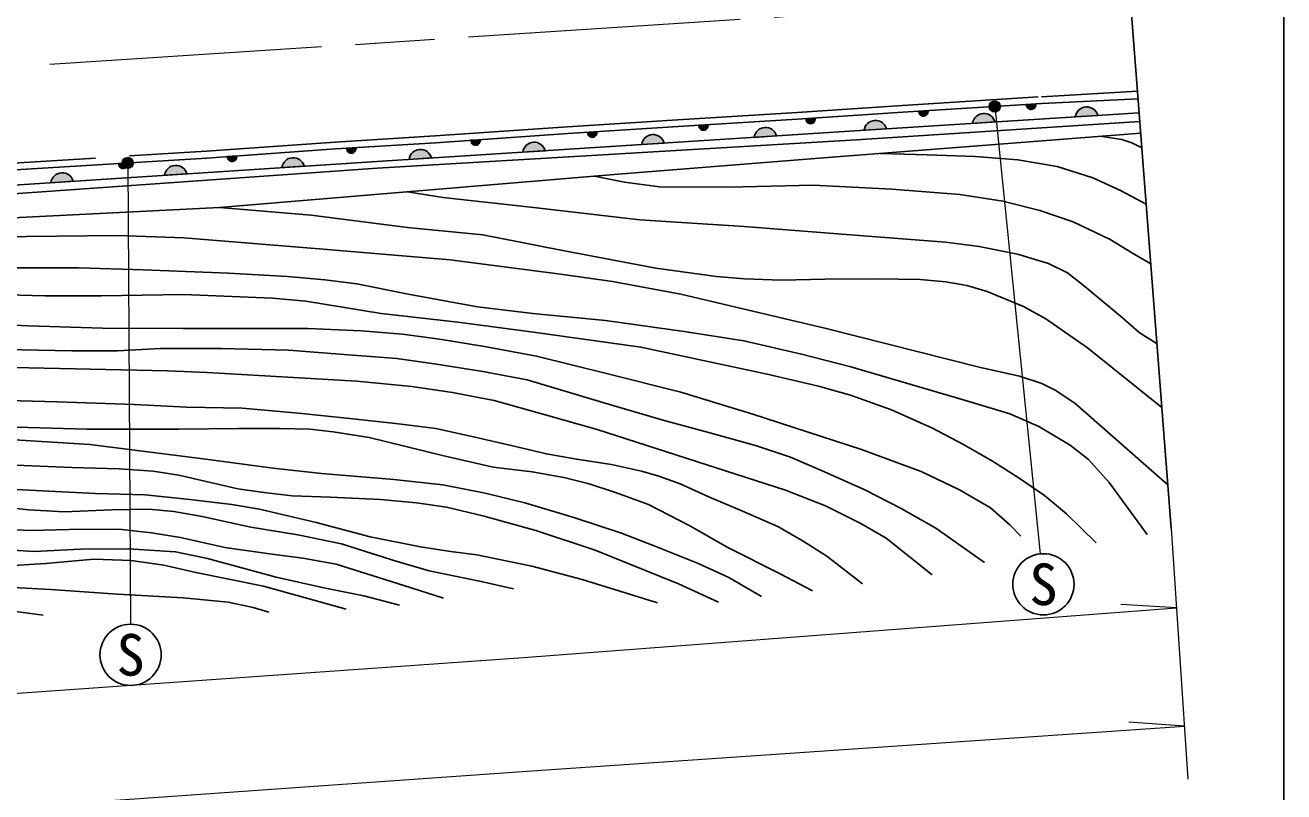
# Model space of a CAD drawing. Units: millimetres at full size, sheet at 1:1000; details may follow other scales. Extents: x 40000 to 680000, y 20000 to 380000.
# Drawn here: x 523499 to 579000, y 259392 to 293185 of the extents above; entities that cross this region are included whole.
import ezdxf
from ezdxf.enums import TextEntityAlignment as Align

# ---------------------------------------------------------------- set-up
doc = ezdxf.new("R2010")
doc.units = ezdxf.units.MM
doc.header["$LTSCALE"] = 1000
doc.linetypes.add('CHAIN', pattern=[18.5, 12, -1.5, 3.5, -1.5])
doc.linetypes.add('DASHED', pattern=[7.5, 6, -1.5])
for name, color, linetype, lineweight in [('M-BGD', 7, 'Continuous', 25), ('M-BMK', 2, 'CHAIN', 13), ('M-BMK-OTRS', 5, 'Continuous', 25), ('M-STR-HTXT', 7, 'Continuous', 13), ('M-STR-STRC', 7, 'Continuous', 25), ('M-TTL-BAND', 7, 'Continuous', 25)]:
    doc.layers.add(name, color=color, linetype=linetype, lineweight=lineweight)
doc.styles.add('ＭＳ ゴシック', font='')
doc.styles.get('ＭＳ ゴシック').set_extended_font_data('MS Gothic')

msp = doc.modelspace()

# ---------------------------------------------------------------- hatches: boundary and pattern name
at = {"layer": 'M-BGD'}
for points in [[(563309, 289421, -0.4608), (563123, 289174, -0.4608), (562908, 289396)], [(565271, 288855, -0.82183), (566260, 288918)], [(568058, 289714, -0.4608), (567872, 289467, -0.4608), (567657, 289689)], [(569805, 289145, -0.82183), (570794, 289208)], [(553602, 288798, -0.4608), (553416, 288551, -0.4608), (553201, 288774)], [(555643, 288240, -0.82183), (556632, 288304)], [(558333, 289088, -0.4608), (558148, 288840, -0.4608), (557932, 289061)], [(560488, 288550, -0.82183), (561477, 288613)], [(543556, 288138, -0.4608), (543372, 287890, -0.4608), (543156, 288110)], [(548701, 288486, -0.4608), (548516, 288239, -0.4608), (548300, 288460)], [(550688, 287924, -0.82183), (551677, 287987)], [(538075, 287785, -0.4608), (537889, 287538, -0.4608), (537674, 287760)], [(540425, 287269, -0.82183), (541413, 287332)], [(545442, 287590, -0.82183), (546430, 287653)], [(528021, 287114, -0.4608), (527835, 286867, -0.4608), (527620, 287089)], [(529643, 286567, -0.82183), (530632, 286632)], [(532818, 287422, -0.4608), (532635, 287173, -0.4608), (532418, 287394)], [(534816, 286905, -0.82183), (535805, 286970)], [(524633, 286240, -0.82183), (525622, 286305)]]:
    msp.add_hatch(color=256, dxfattribs=at).paths.add_polyline_path(points)
at = {"layer": 'M-STR-HTXT'}
for points in [[(566469, 289722, -1), (566030, 289483, -1)], [(528240, 287233, -1), (527801, 286994, -1)]]:
    msp.add_hatch(color=256, dxfattribs=at).paths.add_polyline_path(points)

# ---------------------------------------------------------------- linework, layer by layer
at = {"layer": 'M-BGD'}
for p, q in [((563309, 289421), (562908, 289396)), ((568058, 289714), (567657, 289689)), ((569805, 289145), (570794, 289208)), ((553602, 288798), (553201, 288774)), ((558333, 289088), (557932, 289061)), ((560488, 288550), (561477, 288613)), ((565271, 288855), (566260, 288918)), ((543556, 288138), (543156, 288110)), ((548701, 288486), (548300, 288460)), ((555643, 288240), (556632, 288304)), ((538075, 287785), (537674, 287760)), ((545442, 287590), (546430, 287653)), ((550688, 287924), (551677, 287987)), ((528021, 287114), (527620, 287089)), ((532818, 287422), (532418, 287394)), ((534816, 286905), (535805, 286970)), ((540425, 287269), (541413, 287332)), ((529643, 286567), (530632, 286632)), ((524633, 286240), (525622, 286305))]:
    msp.add_line(p, q, dxfattribs=at)
at = {"layer": 'M-BGD', "linetype": 'DASHED'}
msp.add_lwpolyline([(468577, 284440), (485440, 285113), (500129, 285883), (508215, 286178), (520617, 286956), (531496, 287629), (537161, 288029), (541585, 288303), (547408, 288703), (552274, 289019), (557539, 289335), (562183, 289651), (568314, 290031), (572546, 290279)], dxfattribs=at)
at = {"layer": 'M-BGD'}
for points in [[(468577, 284140), (485453, 284813), (500143, 285584), (508230, 285878), (520635, 286657), (531516, 287330), (537181, 287730), (541604, 288004), (547428, 288404), (552293, 288720), (557559, 289035), (562202, 289352), (568331, 289731), (572572, 289942)], [(473302, 284328), (473523, 283744), (474713, 283489), (476598, 283302), (497664, 284644), (518947, 285869), (539006, 287179), (560086, 288524), (572620, 289325)], [(473523, 283744), (473912, 283301), (476282, 282862), (499567, 284348), (518380, 285429), (539025, 286879), (560156, 288126), (572649, 288943)], [(471869, 281624), (482825, 282235), (489247, 282631), (492637, 282981), (497172, 283283), (502218, 283655), (509868, 284085), (519414, 284515), (532062, 285154), (549464, 286601), (558700, 287342), (572689, 288425)], [(570896, 288286), (571852, 288147), (572295, 287999), (572739, 287784)], [(561213, 287536), (563266, 287474), (565384, 287392), (567272, 287244), (569012, 286949), (570572, 286457), (571803, 285899), (572932, 285289)], [(548611, 286530), (549925, 286258), (551468, 286062), (554522, 286045), (558248, 286127), (561712, 285963), (564716, 285717), (566604, 285422), (568235, 285011), (569713, 284518), (571338, 283731), (572323, 283140), (573135, 282670)], [(540351, 285844), (541930, 285584), (546050, 285141), (550597, 284600), (555210, 284305), (559889, 283944), (564075, 283615), (565565, 283433), (567256, 283089), (568618, 282679), (569456, 282268), (570227, 281661), (571885, 280283), (572624, 279643), (573408, 279138)], [(532062, 285154), (536111, 284810), (540363, 284269), (543679, 283940), (547044, 283284), (551312, 282480), (553988, 282103), (555214, 282001), (556856, 281952), (558760, 281985), (561026, 282001), (562963, 281968), (564095, 281870), (565015, 281706), (565918, 281443), (567526, 280787), (568511, 280246), (570350, 278966), (573626, 276334)], [(573889, 272926), (571476, 275040), (569786, 276517), (568916, 277091), (568325, 277386), (567340, 277715), (565567, 278108), (558826, 279820), (552407, 281330), (549403, 281888), (547105, 282216), (542234, 282841), (536456, 283333), (530497, 283809), (527564, 283909), (523558, 283876), (518584, 283712)], [(521547, 282495), (525871, 282495), (528695, 282397), (532471, 282249), (535071, 282101), (536712, 281953), (538124, 281789), (540390, 281330), (543443, 280772), (545882, 280473), (549083, 280162), (552564, 279686), (555190, 279276), (557735, 278685), (559902, 278127), (565065, 276615), (566920, 276057), (568201, 275499), (569580, 274679), (570384, 274039), (571304, 273022), (572978, 270741)], [(570729, 270364), (569416, 271643), (568447, 272447), (567331, 273218), (566149, 273973), (564868, 274695), (563506, 275417), (561700, 276237), (559894, 276877), (558483, 277271), (556217, 277796), (550652, 278994), (545909, 279653), (542576, 280096), (539194, 280473), (535878, 281014), (534401, 281146), (530477, 281310), (526866, 281261), (524371, 281261), (520466, 281361)], [(519988, 280113), (523633, 279932), (526910, 279833), (530473, 279817), (535972, 279817), (538320, 279719), (540142, 279571), (541767, 279341), (543746, 279028), (546044, 278601), (549196, 277814), (552413, 277010), (555582, 276042), (560384, 274478), (563010, 273510), (564701, 272706), (566064, 271903), (566917, 271164), (567410, 270656)], [(565801, 269507), (563650, 271017), (562124, 271886), (560531, 272706), (558742, 273494), (557248, 274150), (555705, 274659), (553686, 275217), (551568, 275791), (548974, 276546), (545642, 277547), (543676, 277913), (541640, 278241), (539883, 278487), (537569, 278668), (535106, 278865), (532151, 278930), (529443, 278930), (527588, 278832), (525552, 278832), (519646, 278945)], [(509851, 278143), (523654, 278079), (529777, 277948), (531517, 277882), (538127, 277488), (540556, 277259), (542346, 276996), (544184, 276635), (546483, 275995), (548715, 275356), (557019, 272694), (558792, 272005), (560352, 271217), (561468, 270577), (563487, 268953)], [(560418, 268559), (558842, 269773), (557807, 270446), (556691, 271086), (555099, 271775), (553671, 272382), (552374, 272973), (551438, 273301), (550683, 273530), (549353, 273826), (547810, 274055), (546480, 274285), (544930, 274663), (543272, 275040), (541614, 275401), (539956, 275615), (537822, 275844), (535556, 276090), (533069, 276304), (530606, 276354), (528325, 276468), (524910, 276583), (521627, 276665)], [(522062, 275496), (526215, 275381), (530270, 275381), (532913, 275414), (534716, 275414), (536045, 275381), (537080, 275266), (538672, 275004), (541906, 274216), (544139, 273708), (545862, 273495), (547258, 273248), (548374, 272970), (549523, 272592), (550984, 272051), (552806, 271116), (554481, 270164), (556787, 269008), (558215, 268253)], [(555966, 268007), (554522, 268844), (553143, 269467), (551386, 270173), (549794, 270796), (547693, 271485), (545526, 272125), (543786, 272552), (541919, 272919), (539752, 273165), (536567, 273428), (534433, 273658), (531347, 274068), (529032, 274363), (526356, 274708), (524945, 274790), (522786, 274923)], [(523094, 273788), (525557, 273689), (527642, 273624), (529136, 273525), (530268, 273345), (532872, 272754), (534021, 272589), (535269, 272442), (536960, 272376), (539160, 272278), (540752, 272130), (542082, 271933), (543674, 271556), (546022, 270916), (548628, 270042), (552305, 268565), (554078, 267745)], [(551386, 267728), (548054, 268745), (545837, 269336), (543408, 269845), (542259, 269992), (540934, 270192), (538717, 270635), (536337, 271258), (533825, 271849), (532611, 272062), (530756, 272275), (528786, 272488), (526602, 272538), (522190, 272769)], [(521668, 272033), (523654, 271820), (525213, 271738), (527315, 271820), (528940, 271852), (530056, 271754), (531304, 271524), (533448, 271065), (535516, 270721), (537453, 270327), (538455, 269999), (539899, 269539), (541311, 269129), (543609, 268670), (545038, 268342)], [(541951, 267931), (540195, 268489), (537207, 269424), (535746, 269687), (534269, 269884), (532299, 270163), (530345, 270606), (529065, 270803), (527636, 270967), (525437, 270950), (523729, 270918), (522783, 270951)], [(521976, 270110), (523897, 269979), (525932, 270094), (528047, 270108), (530132, 269977), (531544, 269682), (534564, 268861), (536666, 268385), (538439, 268025), (539998, 267614)], [(537651, 267450), (534006, 268451), (531018, 269058), (529607, 269386), (528178, 269583), (526520, 269649), (524403, 269452), (522736, 269353)], [(489356, 264278), (492294, 265426), (494871, 266411), (496316, 266870), (498590, 267482), (500429, 267859), (502333, 268122), (505337, 268401), (508358, 268532), (511132, 268663), (516170, 268798), (518665, 268732), (521292, 268486), (524624, 268306), (527563, 268109), (530468, 267945), (532455, 267748), (533554, 267518), (534244, 267305)], [(524296, 267173), (522753, 267387), (520405, 267436), (518599, 267469), (516416, 267731), (514298, 267912), (512427, 267961), (510391, 267863), (506442, 267566), (503832, 267385), (500975, 267123), (498792, 266680), (496362, 265974), (494754, 265400), (493252, 264936)]]:
    msp.add_lwpolyline(points, dxfattribs=at)
for centre, radius, start, end in [((563111, 289377), 203, 174.5759, 12.4993), ((565772, 288789), 505, 14.8267, 172.4849), ((567859, 289670), 203, 174.5759, 12.4993), ((570305, 289079), 505, 14.8267, 172.4849), ((553404, 288754), 203, 174.47, 12.3934), ((556144, 288174), 505, 14.8219, 172.4801), ((558134, 289043), 203, 174.9418, 12.8651), ((560989, 288484), 505, 14.8267, 172.4849), ((543358, 288092), 203, 174.9686, 12.8919), ((548503, 288442), 203, 174.7515, 12.6749), ((551188, 287858), 505, 14.8219, 172.4801), ((537876, 287741), 203, 174.5787, 12.5021), ((540925, 287203), 505, 14.8219, 172.4801), ((545942, 287523), 505, 14.8219, 172.4801), ((527822, 287070), 203, 174.5778, 12.5012), ((530144, 286502), 505, 14.9077, 172.5659), ((532620, 287376), 203, 175.0763, 12.9997), ((535317, 286840), 505, 14.9077, 172.5659), ((525134, 286175), 505, 14.9077, 172.5659)]:
    msp.add_arc(centre, radius, start, end, dxfattribs=at)
at = {"layer": 'M-BMK'}
msp.add_lwpolyline([(373952, 297594), (388276, 296513), (400552, 294924), (439413, 289658), (448718, 288889), (458729, 288466), (467057, 288368), (472945, 288515), (487670, 289053), (572214, 294566)], dxfattribs=at)
at = {"layer": 'M-BMK-OTRS'}
msp.add_line((574039, 270994), (569899, 324470), dxfattribs=at)
at = {"layer": 'M-STR-HTXT'}
for p, q in [((566250, 289602), (568262, 269882)), ((528021, 287114), (528140, 266781)), ((574039, 270994), (574769, 259945)), ((574270, 267496), (571820, 267652)), ((574614, 262286), (572165, 262461))]:
    msp.add_line(p, q, dxfattribs=at)
for points in [[(477915, 261092), (489394, 261483), (516078, 263240), (545480, 265307), (574270, 267496)], [(313855, 260947), (338450, 263408), (350370, 264097), (357948, 264479), (363498, 264594), (369124, 264670), (372913, 264670), (385103, 263945), (396662, 262836), (423554, 258742), (435839, 257403), (446862, 256485), (457999, 255988), (466986, 255877), (473913, 255953), (489643, 256489), (516417, 258252), (545834, 260320), (574614, 262286)]]:
    msp.add_lwpolyline(points, dxfattribs=at)
for centre in [(566250, 289602), (528021, 287114)]:
    msp.add_circle(centre, 250, dxfattribs=at)
at = {"layer": 'M-STR-STRC'}
for centre in [(568399, 268539), (528148, 265431)]:
    msp.add_circle(centre, 1350, dxfattribs=at)
at = {"layer": 'M-TTL-BAND'}
msp.add_line((579000, 20000), (579000, 370000), dxfattribs=at)

# ---------------------------------------------------------------- texts
at = {"layer": 'M-STR-STRC', "style": 'ＭＳ ゴシック'}
for p in [(568399, 268539), (528148, 265431)]:
    msp.add_text('S', height=1833, dxfattribs=at).set_placement(p, align=Align.MIDDLE_CENTER)

doc.saveas('drawing.dxf')
